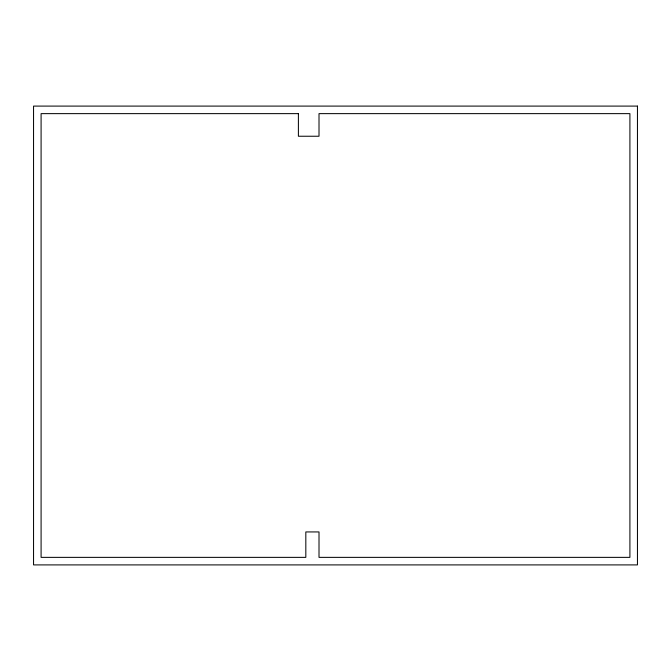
<?xml version="1.0" encoding="UTF-8"?>
<svg xmlns="http://www.w3.org/2000/svg" width="671" height="671" viewBox="0 0 671 671"><rect width="100%" height="100%" fill="white"/><g stroke="black" fill="none" stroke-linecap="round" stroke-linejoin="round"><path stroke-width="1.01" d="M637.45 106.093L33.55 106.093L33.55 564.907L637.45 564.907L637.45 106.093M298.394 113.634L41.09 113.634L41.09 557.366L305.825 557.366L305.825 531.935L319.01 531.935L319.01 557.366L629.91 557.366L629.91 113.634L319.01 113.634L319.01 136.238L298.394 136.238L298.394 113.634"/></g></svg>
